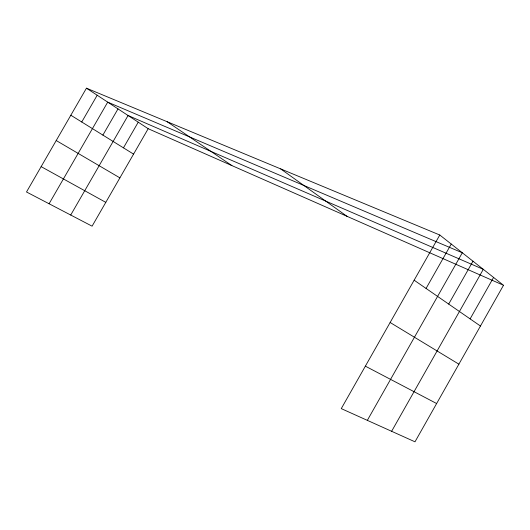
<?xml version="1.0" encoding="UTF-8"?>
<svg xmlns="http://www.w3.org/2000/svg" width="530" height="530" viewBox="0 0 530 530"><rect width="100%" height="100%" fill="white"/><g stroke="black" fill="none" stroke-linecap="round" stroke-linejoin="round"><path stroke-width="0.79" d="M503.5 285.266L414.99 441.815L341.267 408.617L439.787 235.015L86.456 88.185L26.5 191.986L92.087 226.171L148.188 128.71L503.5 285.266L439.787 235.015M426.067 288.446L451.242 244.052M367.33 420.356L462.306 252.777L107.709 102.138L49.085 203.758M448.691 304.081L472.985 261.197M391.624 431.294L483.3 269.339L128.075 115.507L70.722 215.034M470.123 318.888L493.576 277.442M102.886 135.104L118.004 108.895M123.457 147.85L138.237 122.178M81.746 121.999L97.202 95.234M365.362 366.157L436.634 403.535M41.148 166.632L105.795 202.361M56.22 140.536L119.893 177.868M390.14 322.498L458.887 364.17M70.835 115.235L133.567 154.111M86.456 88.185L148.188 128.71M167.155 121.721L231.888 165.592M414.142 280.204L480.452 326.029M280.635 168.878L346.991 216.306"/></g></svg>
